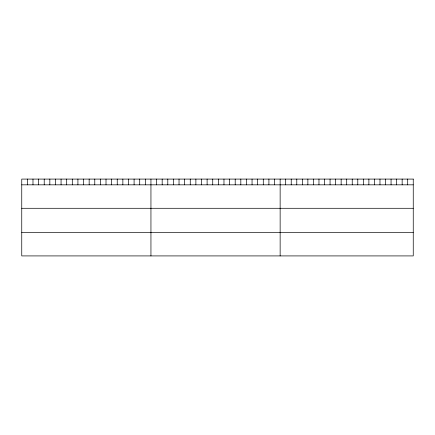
<?xml version="1.0" encoding="UTF-8"?>
<svg xmlns="http://www.w3.org/2000/svg" width="435" height="435" viewBox="0 0 435 435"><rect width="100%" height="100%" fill="white"/><g stroke="black" fill="none" stroke-linecap="round" stroke-linejoin="round"><path stroke-width="0.65" d="M21.75 184.832L413.25 184.832M21.75 208.289L413.25 208.289M21.75 232.459L413.25 232.459M407.704 179.084L407.704 184.832M402.157 179.084L402.157 184.832M396.611 179.084L396.611 184.832M391.065 179.084L391.065 184.832M385.519 179.084L385.519 184.832M379.972 179.084L379.972 184.832M374.426 179.084L374.426 184.832M368.88 179.084L368.88 184.832M363.334 179.084L363.334 184.832M357.787 179.084L357.787 184.832M352.241 179.084L352.241 184.832M346.695 179.084L346.695 184.832M341.149 179.084L341.149 184.832M335.603 179.084L335.603 184.832M330.056 179.084L330.056 184.832M324.51 179.084L324.51 184.832M318.964 179.084L318.964 184.832M313.417 179.084L313.417 184.832M307.871 179.084L307.871 184.832M302.325 179.084L302.325 184.832M296.779 179.084L296.779 184.832M291.233 179.084L291.233 184.832M285.686 179.084L285.686 184.832M280.14 179.084L280.14 255.916M274.523 179.084L274.523 184.832M268.906 179.084L268.906 184.832M263.289 179.084L263.289 184.832M257.672 179.084L257.672 184.832M252.055 179.084L252.055 184.832M246.438 179.084L246.438 184.832M240.821 179.084L240.821 184.832M235.204 179.084L235.204 184.832M229.588 179.084L229.588 184.832M223.971 179.084L223.971 184.832M218.354 179.084L218.354 184.832M212.731 179.084L212.731 184.832M207.114 179.084L207.114 184.832M201.497 179.084L201.497 184.832M195.88 179.084L195.88 184.832M190.264 179.084L190.264 184.832M184.647 179.084L184.647 184.832M179.03 179.084L179.03 184.832M173.413 179.084L173.413 184.832M167.796 179.084L167.796 184.832M162.179 179.084L162.179 184.832M156.562 179.084L156.562 184.832M150.945 179.084L150.945 255.916M145.328 179.084L145.328 184.832M139.711 179.084L139.711 184.832M134.094 179.084L134.094 184.832M128.477 179.084L128.477 184.832M122.86 179.084L122.86 184.832M117.243 179.084L117.243 184.832M111.626 179.084L111.626 184.832M106.01 179.084L106.01 184.832M100.393 179.084L100.393 184.832M94.776 179.084L94.776 184.832M89.159 179.084L89.159 184.832M83.536 179.084L83.536 184.832M77.919 179.084L77.919 184.832M72.302 179.084L72.302 184.832M66.685 179.084L66.685 184.832M61.069 179.084L61.069 184.832M55.452 179.084L55.452 184.832M49.835 179.084L49.835 184.832M44.218 179.084L44.218 184.832M38.601 179.084L38.601 184.832M32.984 179.084L32.984 184.832M27.367 179.084L27.367 184.832M413.25 179.084L21.75 179.084L21.75 255.916L413.25 255.916L413.25 179.084"/></g></svg>
